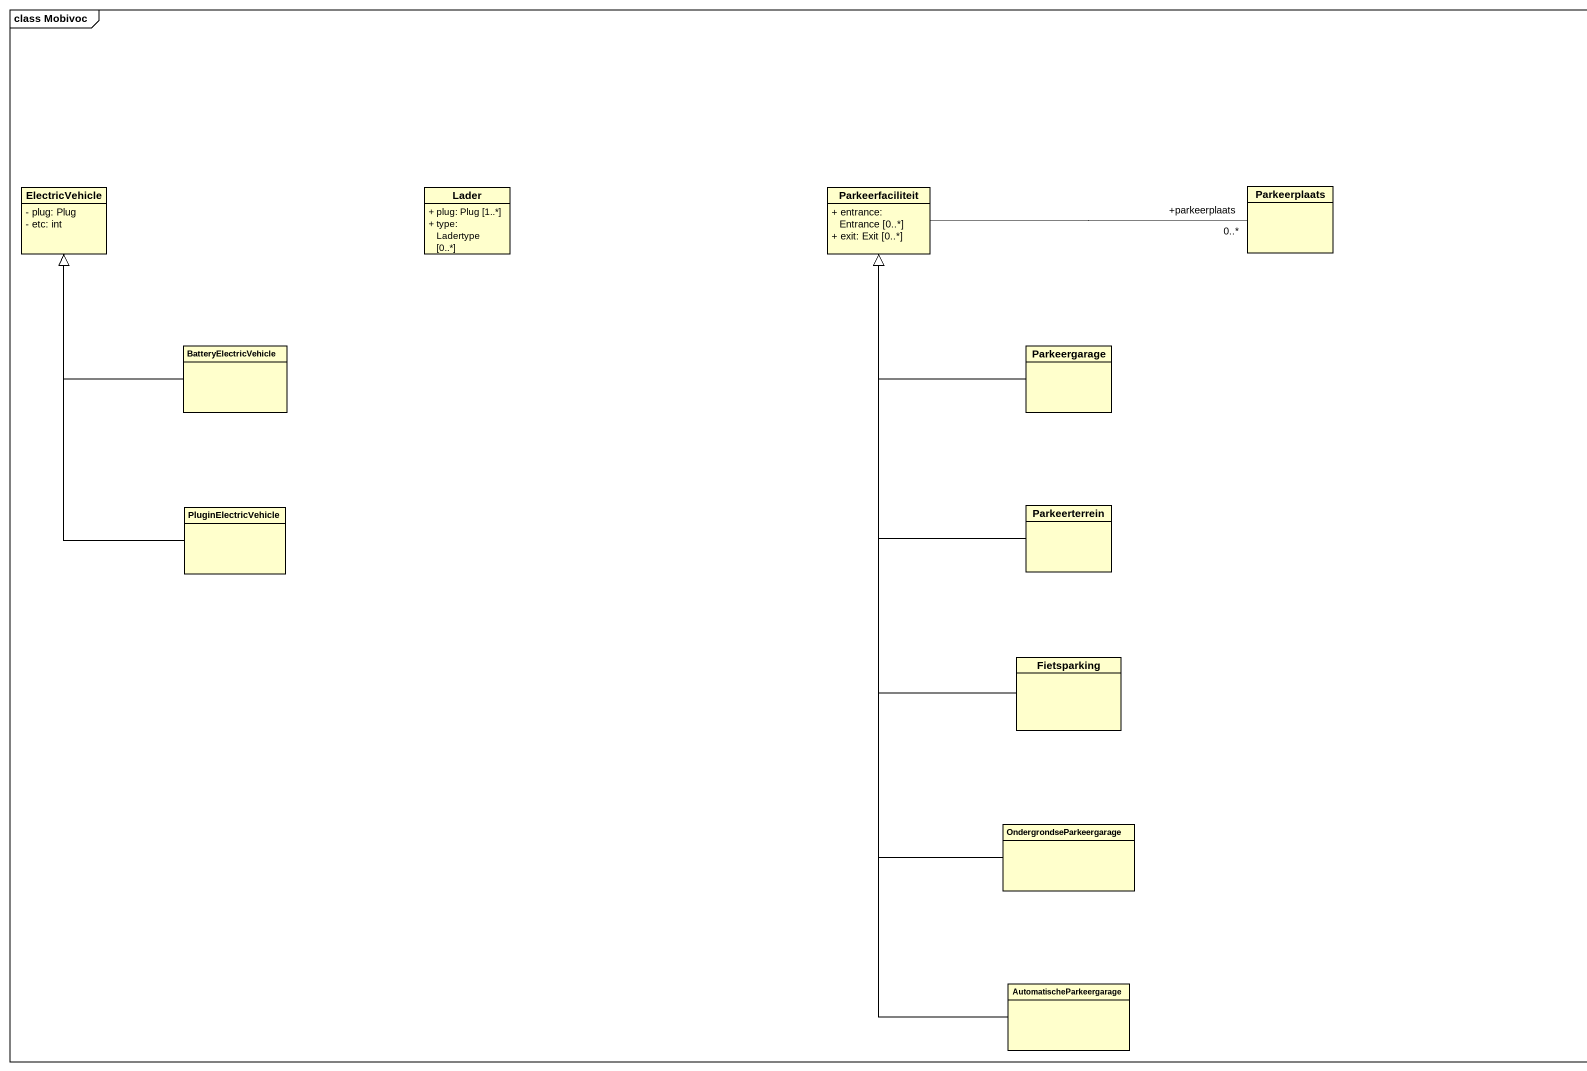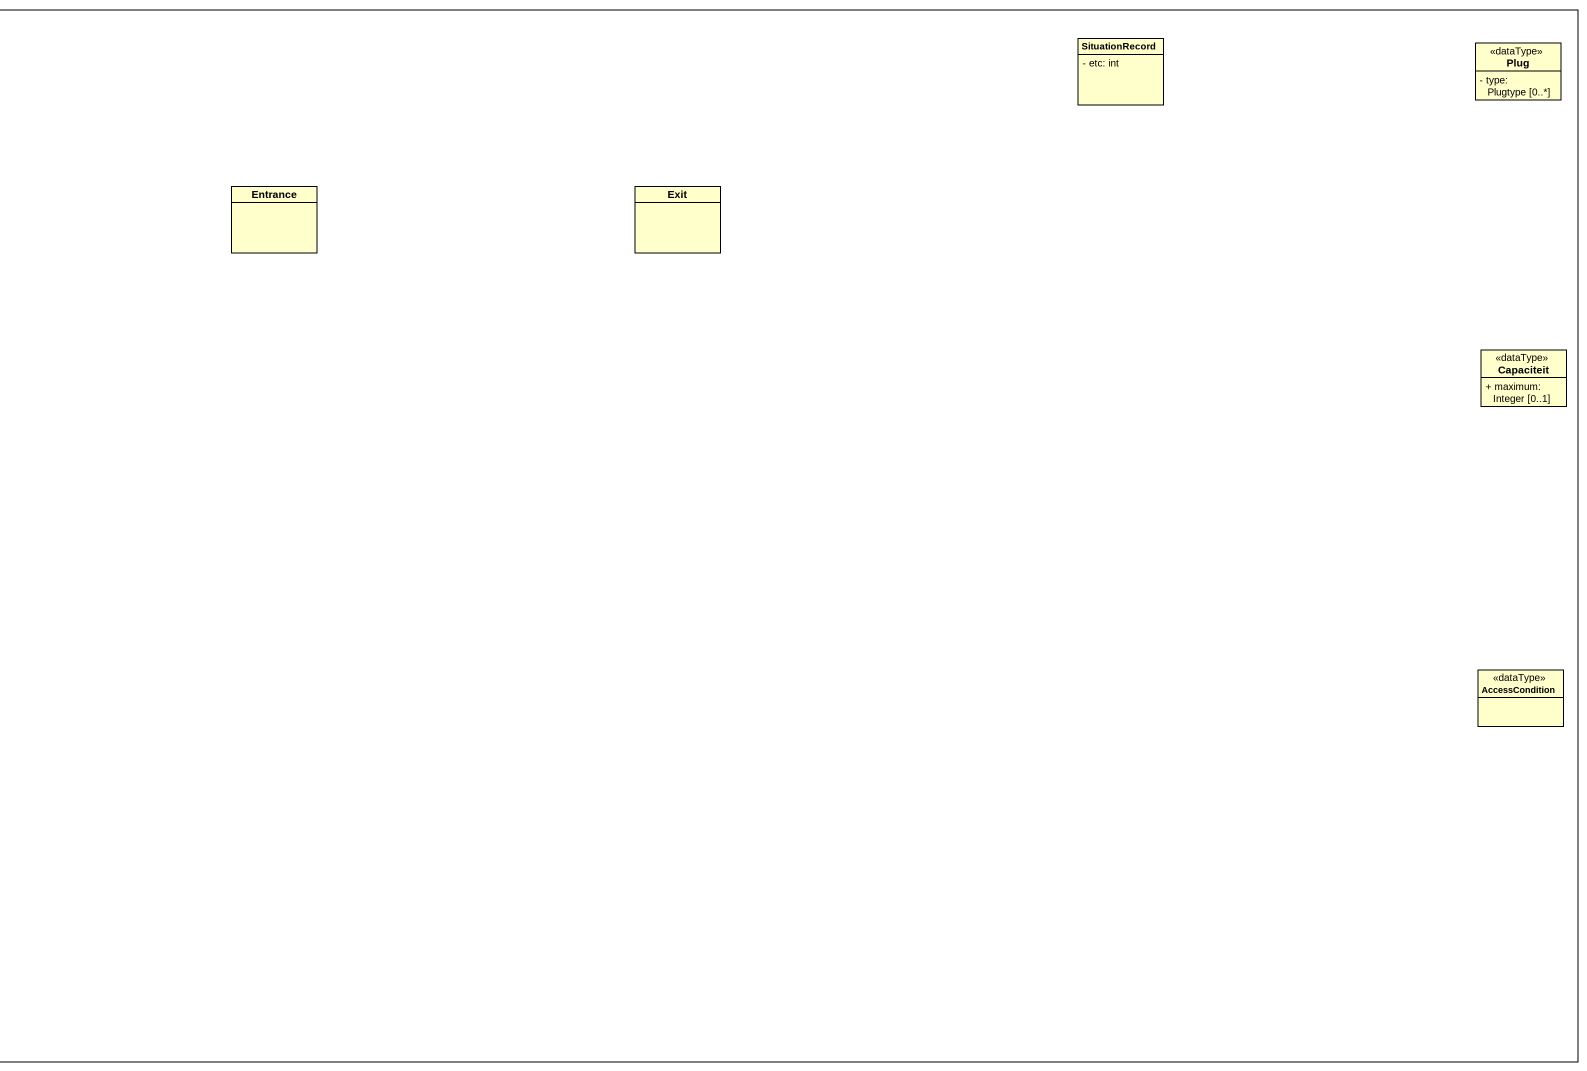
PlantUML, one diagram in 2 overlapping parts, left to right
@startuml
mainframe class Mobivoc
hide circle
hide empty members
skinparam classAttributeIconSize 0
class SituationRecord {
  - etc: int
}
class Plug <<dataType>> {
  - type: Plugtype [0..*]
}
class ElectricVehicle {
  - plug: Plug
  - etc: int
}
class Lader {
  + plug: Plug [1..*]
  + type: Ladertype [0..*]
}
class Parkeerfaciliteit {
  + entrance: Entrance [0..*]
  + exit: Exit [0..*]
}
class Parkeerplaats
class Entrance
class Exit
class BatteryElectricVehicle
class Parkeergarage
class Capaciteit <<dataType>> {
  + maximum: Integer [0..1]
}
class PluginElectricVehicle
class Parkeerterrein
class Fietsparking
class AccessCondition <<dataType>>
class OndergrondseParkeergarage
class AutomatischeParkeergarage
Parkeerfaciliteit -right- "+parkeerplaats\n0..*" Parkeerplaats
BatteryElectricVehicle -up-|> ElectricVehicle
Parkeergarage -up-|> Parkeerfaciliteit
PluginElectricVehicle -up-|> ElectricVehicle
Parkeerterrein -up-|> Parkeerfaciliteit
Fietsparking -up-|> Parkeerfaciliteit
OndergrondseParkeergarage -up-|> Parkeerfaciliteit
AutomatischeParkeergarage -up-|> Parkeerfaciliteit
@enduml
